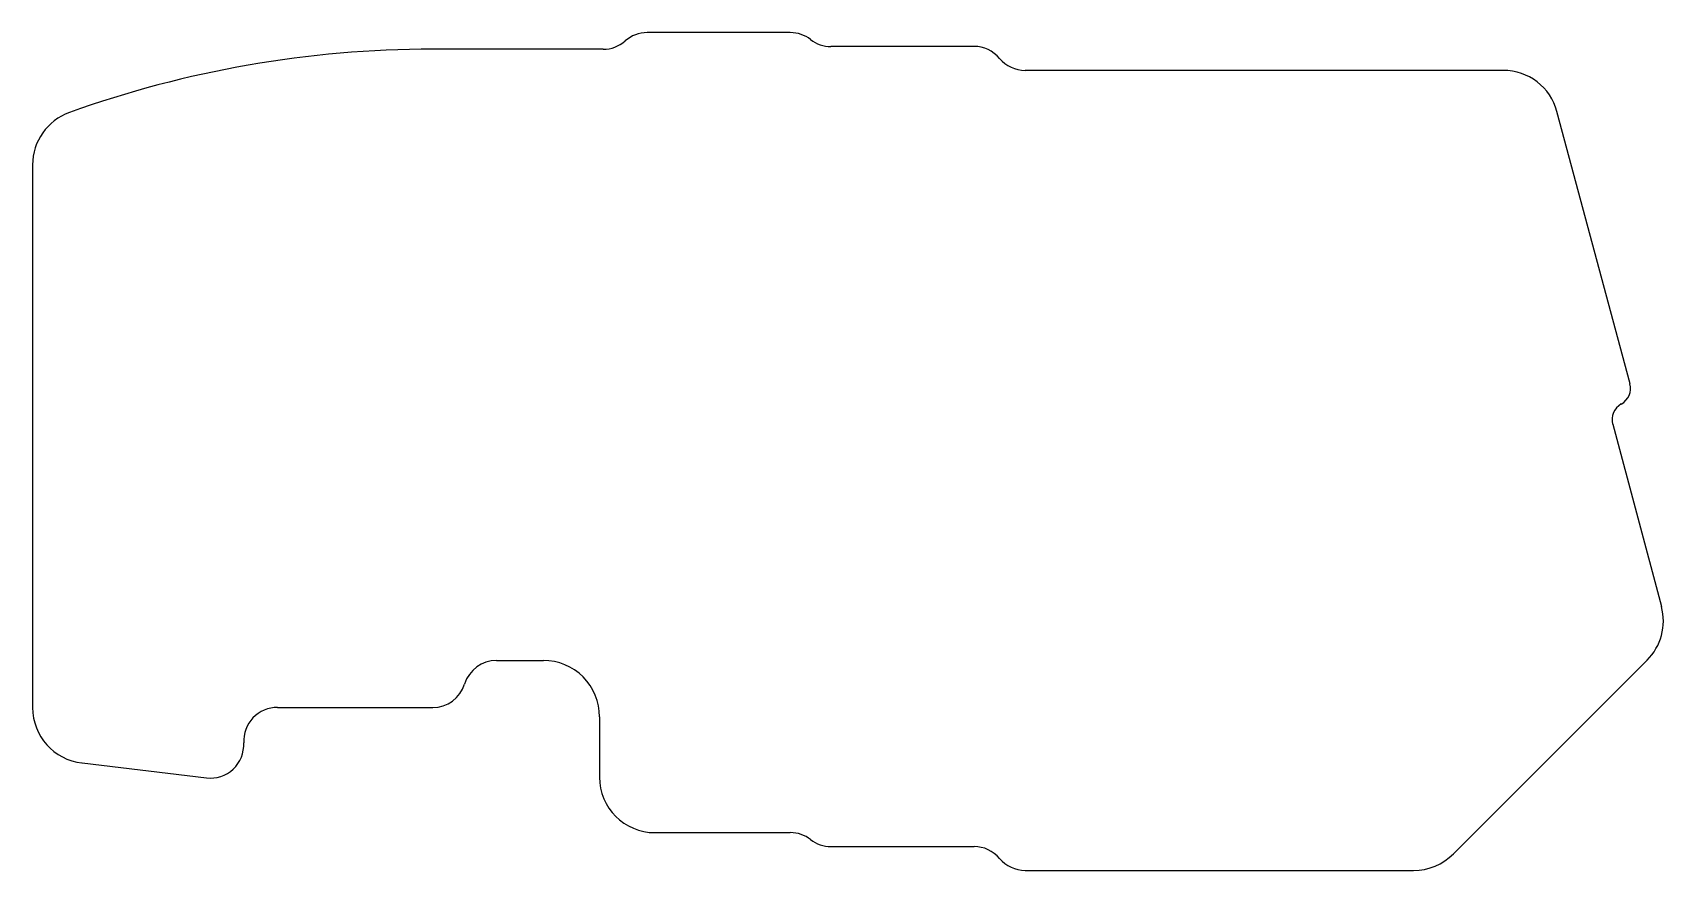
# Model space of a CAD drawing. Extents: x 98 to 245, y -116 to -41.
import ezdxf

# ---------------------------------------------------------------- set-up
doc = ezdxf.new("R2010")
doc.units = 0
doc.layers.add('MODELSKETCH_VISIBLE', color=7, linetype='CONTINUOUS')

msp = doc.modelspace()

# ---------------------------------------------------------------- linework, layer by layer
at = {"layer": 'MODELSKETCH_VISIBLE'}
for p, q in [((166.02, -40.75), (153.14, -40.75)), ((149.18, -42.25), (133.85, -42.25)), ((182.55, -42), (169.68, -42)), ((230.17, -44.15), (187.15, -44.15)), ((241.57, -72.36), (235, -47.86)), ((97.85, -52.65), (97.85, -101.5)), ((240.01, -76), (244.4, -92.4)), ((139.59, -97.25), (143.81, -97.25)), ((243.11, -97.23), (225.69, -114.65)), ((119.9, -101.5), (133.85, -101.5)), ((148.85, -102.32), (148.85, -107.75)), ((102.3, -106.46), (113.49, -107.83)), ((153.85, -112.75), (166.02, -112.75)), ((169.68, -114), (182.55, -114)), ((187.15, -116.15), (222.1, -116.15))]:
    msp.add_line(p, q, dxfattribs=at)
for centre, radius, start, end in [((153.14, -43.72), 2.97, 90, 131.642), ((166.02, -43.75), 3, 52.3425, 90.0001), ((133.85, -138.97), 96.72, 90, 109.752), ((149.19, -39.28), 2.97, 269.7663, 311.642), ((169.68, -39), 3, 232.3425, 270), ((182.55, -45), 3, 39.917, 90.001), ((187.15, -41.15), 3, 219.917, 270), ((230.17, -49.15), 5, 15, 90), ((102.85, -52.65), 5, 109.752, 180.0002), ((240.02, -72.77), 1.6, 298.5548, 15), ((241.55, -75.58), 1.6, 118.5548, 195), ((239.57, -93.7), 5, 315.0002, 15), ((139.59, -100.25), 3, 90.0017, 163.0391), ((143.81, -102.29), 5.04, 359.6319, 90.0006), ((133.85, -98.5), 3, 270, 343.0391), ((102.85, -101.5), 5, 180, 263.6285), ((119.85, -104.5), 3.01, 89.1438, 183.2675), ((113.85, -104.84), 3, 263.0521, 3.2675), ((153.85, -107.75), 5, 180, 269.9997), ((166.02, -115.75), 3, 52.3425, 90), ((169.68, -111), 3, 232.3425, 270.0002), ((182.55, -117), 3, 39.9177, 90), ((187.15, -113.15), 3, 219.9177, 270.0002), ((222.1, -111.1), 5.05, 270, 315.2309)]:
    msp.add_arc(centre, radius, start, end, dxfattribs=at)

doc.saveas('drawing.dxf')
